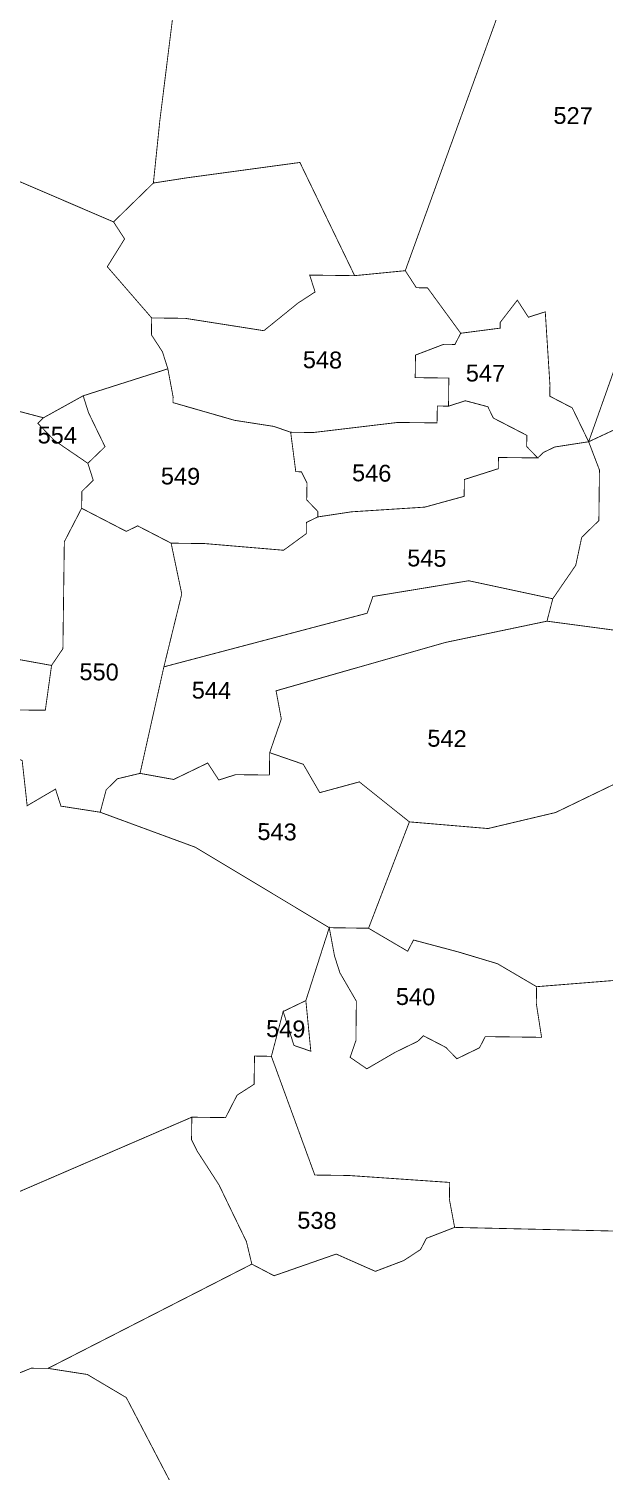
# Model space of a CAD drawing. Header units: metres. Extents: x 259278 to 277237, y 2171369 to 2185379.
# Drawn here: x 264929 to 265334, y 2172966 to 2173983 of the extents above; entities that cross this region are included whole.
import ezdxf

# ---------------------------------------------------------------- set-up
doc = ezdxf.new("R2010")
doc.units = ezdxf.units.M
doc.header["$MEASUREMENT"] = 0
doc.layers.add('SURVEY NO.', color=7, linetype='Continuous')
doc.layers.add('SURVEY PLOT BOUNDARY', color=35, linetype='Continuous')
doc.styles.add('PDF Arial', font='arial.ttf')

msp = doc.modelspace()

# ---------------------------------------------------------------- linework, layer by layer
at = {"layer": 'SURVEY PLOT BOUNDARY', "lineweight": 18, "const_width": 0.595}
for points in [[(265103.5, 2174154.6), (265131.1, 2174146.4), (265158.9, 2174150), (265178.8, 2174153.7), (265238.1, 2174141), (265273.7, 2174132.6), (265305.4, 2174128.2), (265292.9, 2174084.8), (265194.2, 2173812.4), (265158.5, 2173808.9), (265119.9, 2173888.7), (265040.4, 2173877.9), (265016.6, 2173874.2), (265021.1, 2173917.8), (265034.4, 2174024.7), (265083.6, 2174150.9), (265079.7, 2174155)], [(266046.2, 2174078.9), (265962.1, 2174016.6), (265914, 2173977.5), (265878, 2173950.3), (265323.5, 2173691.8), (265389.3, 2173877.3), (265459.8, 2174110.4), (265467.9, 2174130.1), (265832.3, 2174101.5), (266034.3, 2174079.1)], [(265292.9, 2174084.8), (265459.8, 2174110.4), (265389.3, 2173877.3), (265323.5, 2173691.8), (265311.9, 2173715.7), (265296.1, 2173723.9), (265296.2, 2173731.8), (265292.9, 2173783.4), (265281, 2173779.6), (265273.2, 2173791.6), (265261.1, 2173775.9), (265261.1, 2173771.9), (265233.3, 2173768.3), (265209.9, 2173800.3), (265202, 2173800.4), (265194.2, 2173812.4)], [(265873.5, 2173914.6), (265866.5, 2173676.8), (265726.4, 2173575.5), (265698.7, 2173579.8), (265694.7, 2173575.9), (265647.1, 2173576.5), (265639, 2173560.8), (265615, 2173549.2), (265507.6, 2173522.8), (265476.3, 2173551), (265436.7, 2173555.5), (265420.9, 2173559.7), (265393, 2173552.1), (265294.1, 2173565.3), (265298.2, 2173581.1), (265314.4, 2173604.7), (265318.6, 2173624.4), (265330.7, 2173636.2), (265331.1, 2173671.9), (265323.5, 2173691.8), (265878, 2173950.3), (265874, 2173950.3)], [(264828.7, 2173753.7), (264832.7, 2173761.6), (264848.8, 2173773.3), (264856.9, 2173789.1), (264849.1, 2173797.1), (264845.3, 2173813), (264845.5, 2173824.9), (264861.5, 2173840.6), (264858, 2173872.3), (264858.1, 2173880.3), (264874.1, 2173895.9), (264988.5, 2173846.8), (264996.3, 2173834.8), (264984.1, 2173815.2), (265015.4, 2173779.1), (265015.2, 2173767.2), (265023, 2173755.2), (265026.8, 2173743.2), (264967.1, 2173724.2), (264939.1, 2173708.7), (264907.5, 2173717), (264871.9, 2173721.5)], [(265158.5, 2173808.9), (265126.8, 2173809.3), (265130.6, 2173797.4), (265118.6, 2173789.6), (265094.5, 2173770.1), (265039.1, 2173778.8), (265015.4, 2173779.1), (264984.1, 2173815.2), (264996.3, 2173834.8), (264988.5, 2173846.8), (265016.6, 2173874.2), (265040.4, 2173877.9), (265119.9, 2173888.7)], [(265224.7, 2173716.9), (265216.8, 2173717), (265216.6, 2173705.1), (265188.8, 2173705.4), (265129.3, 2173698.3), (265113.4, 2173698.5), (265101.6, 2173702.6), (265073.9, 2173706.9), (265030.4, 2173719.4), (265030.5, 2173723.4), (265026.8, 2173743.2), (265023, 2173755.2), (265015.2, 2173767.2), (265015.4, 2173779.1), (265039.1, 2173778.8), (265094.5, 2173770.1), (265118.6, 2173789.6), (265130.6, 2173797.4), (265126.8, 2173809.3), (265158.5, 2173808.9), (265194.2, 2173812.4), (265202, 2173800.4), (265209.9, 2173800.3), (265233.3, 2173768.3), (265229.2, 2173760.4), (265221.3, 2173760.5), (265201.4, 2173752.9), (265201.2, 2173737), (265224.9, 2173736.7)], [(265323.5, 2173691.8), (265299.6, 2173688.1), (265291.7, 2173684.3), (265287.6, 2173680.4), (265279.8, 2173688.4), (265279.9, 2173696.3), (265272, 2173700.4), (265256.3, 2173708.5), (265252.4, 2173716.5), (265236.6, 2173720.7), (265224.7, 2173716.9), (265224.9, 2173736.7), (265201.2, 2173737), (265201.4, 2173752.9), (265221.3, 2173760.5), (265229.2, 2173760.4), (265233.3, 2173768.3), (265261.1, 2173771.9), (265261.1, 2173775.9), (265273.2, 2173791.6), (265281, 2173779.6), (265292.9, 2173783.4), (265296.2, 2173731.8), (265296.1, 2173723.9), (265311.9, 2173715.7)], [(265132.5, 2173638.8), (265124.5, 2173634.9), (265124.4, 2173627), (265108.4, 2173615.3), (265052.9, 2173620), (265029.1, 2173620.3), (265005.5, 2173632.5), (264997.5, 2173628.6), (264966, 2173644.9), (264966.2, 2173656.8), (264974.2, 2173664.6), (264970.4, 2173676.6), (264982.5, 2173688.3), (264978.6, 2173696.3), (264970.9, 2173712.2), (264967.1, 2173724.2), (265026.8, 2173743.2), (265030.5, 2173723.4), (265030.4, 2173719.4), (265073.9, 2173706.9), (265101.6, 2173702.6), (265113.4, 2173698.5), (265117, 2173670.7), (265121, 2173670.6), (265124.9, 2173662.7), (265124.7, 2173650.8), (265132.5, 2173642.7)], [(264970.4, 2173676.6), (264946.8, 2173692.7), (264935.1, 2173704.8), (264939.1, 2173708.7), (264967.1, 2173724.2), (264970.9, 2173712.2), (264978.6, 2173696.3), (264982.5, 2173688.3)], [(265287.6, 2173680.4), (265259.9, 2173680.7), (265259.8, 2173672.8), (265235.9, 2173665.2), (265235.7, 2173653.3), (265207.9, 2173645.7), (265156.3, 2173642.4), (265132.5, 2173638.8), (265132.5, 2173642.7), (265124.7, 2173650.8), (265124.9, 2173662.7), (265121, 2173670.6), (265117, 2173670.7), (265113.4, 2173698.5), (265129.3, 2173698.3), (265188.8, 2173705.4), (265216.6, 2173705.1), (265216.8, 2173717), (265224.7, 2173716.9), (265236.6, 2173720.7), (265252.4, 2173716.5), (265256.3, 2173708.5), (265272, 2173700.4), (265279.9, 2173696.3), (265279.8, 2173688.4)], [(264939.1, 2173708.7), (264935.1, 2173704.8), (264946.8, 2173692.7), (264970.4, 2173676.6), (264974.2, 2173664.6), (264966.2, 2173656.8), (264966, 2173644.9), (264953.8, 2173621.3), (264952.8, 2173545.9), (264944.8, 2173534.1), (264921, 2173538.4), (264921.3, 2173558.2), (264869.8, 2173562.9), (264862, 2173574.9), (264854.3, 2173586.9), (264842.9, 2173626.7), (264846.9, 2173634.5), (264886.7, 2173645.9), (264898.5, 2173637.8), (264910.5, 2173641.6), (264918.6, 2173653.4), (264899.2, 2173685.4), (264907.3, 2173705.1), (264907.5, 2173717)], [(265298.2, 2173581.1), (265238.9, 2173593.8), (265171.4, 2173582.7), (265167.3, 2173570.9), (265024, 2173533.1), (265036.6, 2173584.5), (265029.1, 2173620.3), (265052.9, 2173620), (265108.4, 2173615.3), (265124.4, 2173627), (265124.5, 2173634.9), (265132.5, 2173638.8), (265156.3, 2173642.4), (265207.9, 2173645.7), (265235.7, 2173653.3), (265235.9, 2173665.2), (265259.8, 2173672.8), (265259.9, 2173680.7), (265287.6, 2173680.4), (265291.7, 2173684.3), (265299.6, 2173688.1), (265323.5, 2173691.8), (265331.1, 2173671.9), (265330.7, 2173636.2), (265318.6, 2173624.4), (265314.4, 2173604.7)], [(264979.1, 2173430.6), (264951.4, 2173434.9), (264947.6, 2173446.9), (264927.6, 2173435.2), (264924.1, 2173467), (264896.5, 2173479.2), (264896.6, 2173491.1), (264900.7, 2173499), (264912.5, 2173494.9), (264920.6, 2173502.7), (264940.4, 2173502.5), (264944.8, 2173534.1), (264952.8, 2173545.9), (264953.8, 2173621.3), (264966, 2173644.9), (264997.5, 2173628.6), (265005.5, 2173632.5), (265029.1, 2173620.3), (265036.6, 2173584.5), (265024, 2173533.1), (265007.2, 2173458), (264991.3, 2173454.2), (264983.3, 2173446.4)], [(265098.6, 2173472.6), (265098.4, 2173456.8), (265074.6, 2173457.1), (265062.7, 2173453.3), (265054.9, 2173465.3), (265030.9, 2173453.7), (265007.2, 2173458), (265024, 2173533.1), (265167.3, 2173570.9), (265171.4, 2173582.7), (265238.9, 2173593.8), (265298.2, 2173581.1), (265294.1, 2173565.3), (265222.5, 2173550.3), (265103.1, 2173516.2), (265106.8, 2173496.3)], [(264944.8, 2173534.1), (264940.4, 2173502.5), (264920.6, 2173502.7), (264912.5, 2173494.9), (264900.7, 2173499), (264896.6, 2173491.1), (264880.9, 2173499.3), (264865, 2173499.5), (264873.1, 2173511.3), (264877.3, 2173527.1), (264861.6, 2173543.1), (264849.8, 2173547.3), (264858, 2173571), (264862, 2173574.9), (264869.8, 2173562.9), (264921.3, 2173558.2), (264921, 2173538.4)], [(265393, 2173552.1), (265392.8, 2173532.3), (265356.1, 2173457.4), (265300.2, 2173430.4), (265252.5, 2173419.1), (265197.1, 2173423.8), (265161.8, 2173452), (265133.9, 2173444.4), (265122.3, 2173464.4), (265098.6, 2173472.6), (265106.8, 2173496.3), (265103.1, 2173516.2), (265222.5, 2173550.3), (265294.1, 2173565.3)], [(265584.4, 2173331.5), (265286.8, 2173307.6), (265259.2, 2173323.8), (265231.6, 2173332.1), (265200, 2173340.5), (265195.9, 2173332.6), (265168.3, 2173348.8), (265197.1, 2173423.8), (265252.5, 2173419.1), (265300.2, 2173430.4), (265356.1, 2173457.4), (265392.8, 2173532.3), (265393, 2173552.1), (265420.9, 2173559.7), (265416.7, 2173543.9), (265456.3, 2173539.4), (265480, 2173531.1), (265530.5, 2173451.2), (265526.4, 2173443.3), (265514.4, 2173435.5), (265522.2, 2173427.5), (265538.2, 2173435.2), (265561.6, 2173403.2)], [(265197.1, 2173423.8), (265168.3, 2173348.8), (265140.6, 2173349.2), (265046.2, 2173405.9), (264979.1, 2173430.6), (264983.3, 2173446.4), (264991.3, 2173454.2), (265007.2, 2173458), (265030.9, 2173453.7), (265054.9, 2173465.3), (265062.7, 2173453.3), (265074.6, 2173457.1), (265098.4, 2173456.8), (265098.6, 2173472.6), (265122.3, 2173464.4), (265133.9, 2173444.4), (265161.8, 2173452)], [(265140.6, 2173349.2), (265168.3, 2173348.8), (265195.9, 2173332.6), (265200, 2173340.5), (265231.6, 2173332.1), (265259.2, 2173323.8), (265286.8, 2173307.6), (265286.6, 2173295.7), (265290.3, 2173271.9), (265250.6, 2173272.4), (265246.5, 2173264.5), (265230.6, 2173256.8), (265222.8, 2173264.8), (265207, 2173273), (265203, 2173269.1), (265187, 2173261.3), (265167.1, 2173249.7), (265155.3, 2173257.8), (265159.4, 2173269.6), (265159.7, 2173297.4), (265148.1, 2173317.4), (265144.3, 2173329.3)], [(265108.1, 2173290.1), (265124.1, 2173297.8), (265127.6, 2173262.1), (265115.7, 2173266.2)], [(265086, 2173112), (265082.2, 2173127.9), (265070.6, 2173151.8), (265062.9, 2173167.8), (265047.4, 2173191.8), (265043.5, 2173199.7), (265043.7, 2173215.6), (265067.5, 2173215.3), (265075.6, 2173231.1), (265087.6, 2173238.8), (265087.9, 2173258.7), (265099.8, 2173258.5), (265130.4, 2173174.8), (265154.2, 2173174.5), (265225.5, 2173169.6), (265225.3, 2173157.7), (265229, 2173137.9), (265209.1, 2173130.2), (265205, 2173122.3), (265193.1, 2173114.5), (265173.1, 2173106.9), (265145.5, 2173119.1), (265101.7, 2173103.8)], [(265086, 2173112), (264942.3, 2173038.5), (264930.4, 2173038.6), (264854.7, 2173007.9), (264850.6, 2173004), (264814.6, 2172980.7), (264746.6, 2172934), (264746.8, 2172945.9), (264746.9, 2172953.8), (264743.2, 2172977.6), (264748.7, 2173092.6), (264753.4, 2173152), (264800.9, 2173143.4), (264808.9, 2173151.2), (264828.9, 2173162.9), (264888, 2173130.4), (264892.2, 2173150.2), (265043.7, 2173215.6), (265043.5, 2173199.7), (265047.4, 2173191.8), (265062.9, 2173167.8), (265070.6, 2173151.8), (265082.2, 2173127.9)], [(264850.6, 2173004), (264854.7, 2173007.9), (264930.4, 2173038.6), (264942.3, 2173038.5), (264970, 2173034.2), (264997.5, 2173017.9), (265051.7, 2172914.1), (265003.3, 2172851.3), (264995.6, 2172871.2), (264972.1, 2172891.4), (264960.1, 2172883.6), (264908.9, 2172912), (264889.7, 2172955.9)]]:
    msp.add_lwpolyline(points, close=True, dxfattribs=at)
for points in [[(265034.4, 2174024.7), (265021.1, 2173917.8), (265016.6, 2173874.2), (264988.5, 2173846.8), (264874.1, 2173895.9), (264858.1, 2173880.3), (264858.3, 2173896.1), (264830.6, 2173904.4), (264823, 2173928.3), (264811.1, 2173928.5), (264807.3, 2173936.4), (264819.8, 2173983.9)], [(264927.6, 2173435.2), (264947.6, 2173446.9), (264951.4, 2173434.9), (264979.1, 2173430.6), (265046.2, 2173405.9), (265140.6, 2173349.2), (265124.1, 2173297.8), (265108.1, 2173290.1), (265099.8, 2173258.5), (265087.9, 2173258.7), (265087.6, 2173238.8), (265075.6, 2173231.1), (265067.5, 2173215.3), (265043.7, 2173215.6), (264892.2, 2173150.2)], [(265633.3, 2173128.6), (265229, 2173137.9), (265225.3, 2173157.7), (265225.5, 2173169.6), (265154.2, 2173174.5), (265130.4, 2173174.8), (265099.8, 2173258.5), (265108.1, 2173290.1), (265115.7, 2173266.2), (265127.6, 2173262.1), (265124.1, 2173297.8), (265140.6, 2173349.2), (265144.3, 2173329.3), (265148.1, 2173317.4), (265159.7, 2173297.4), (265159.4, 2173269.6), (265155.3, 2173257.8), (265167.1, 2173249.7), (265187, 2173261.3), (265203, 2173269.1), (265207, 2173273), (265222.8, 2173264.8), (265230.6, 2173256.8), (265246.5, 2173264.5), (265250.6, 2173272.4), (265290.3, 2173271.9), (265286.6, 2173295.7), (265286.8, 2173307.6), (265584.4, 2173331.5)], [(265051.7, 2172914.1), (264997.5, 2173017.9), (264970, 2173034.2), (264942.3, 2173038.5), (265086, 2173112), (265101.7, 2173103.8), (265145.5, 2173119.1), (265173.1, 2173106.9), (265193.1, 2173114.5), (265205, 2173122.3), (265209.1, 2173130.2), (265229, 2173137.9), (265633.3, 2173128.6)]]:
    msp.add_lwpolyline(points, dxfattribs=at)

# ---------------------------------------------------------------- texts
at = {"layer": 'SURVEY NO.', "char_height": 11.89, "attachment_point": 7, "rotation": 359.2544, "style": 'PDF Arial'}
for s, insert in [('527', (265298.6, 2173915.8)), ('548', (265121.9, 2173743.6)), ('547', (265236.8, 2173734.2)), ('554', (264934.9, 2173690.5)), ('549', (265021.8, 2173661.6)), ('546', (265156.6, 2173663.8)), ('545', (265195.5, 2173603.8)), ('550', (264964.4, 2173523.6)), ('544', (265043.6, 2173510.6)), ('542', (265209.7, 2173476.7)), ('543', (265089.9, 2173410.9)), ('540', (265187.5, 2173294.6)), ('549', (265096, 2173272)), ('538', (265118, 2173136.9))]:
    msp.add_mtext(s, dxfattribs=dict(at, insert=insert))

doc.saveas('drawing.dxf')
